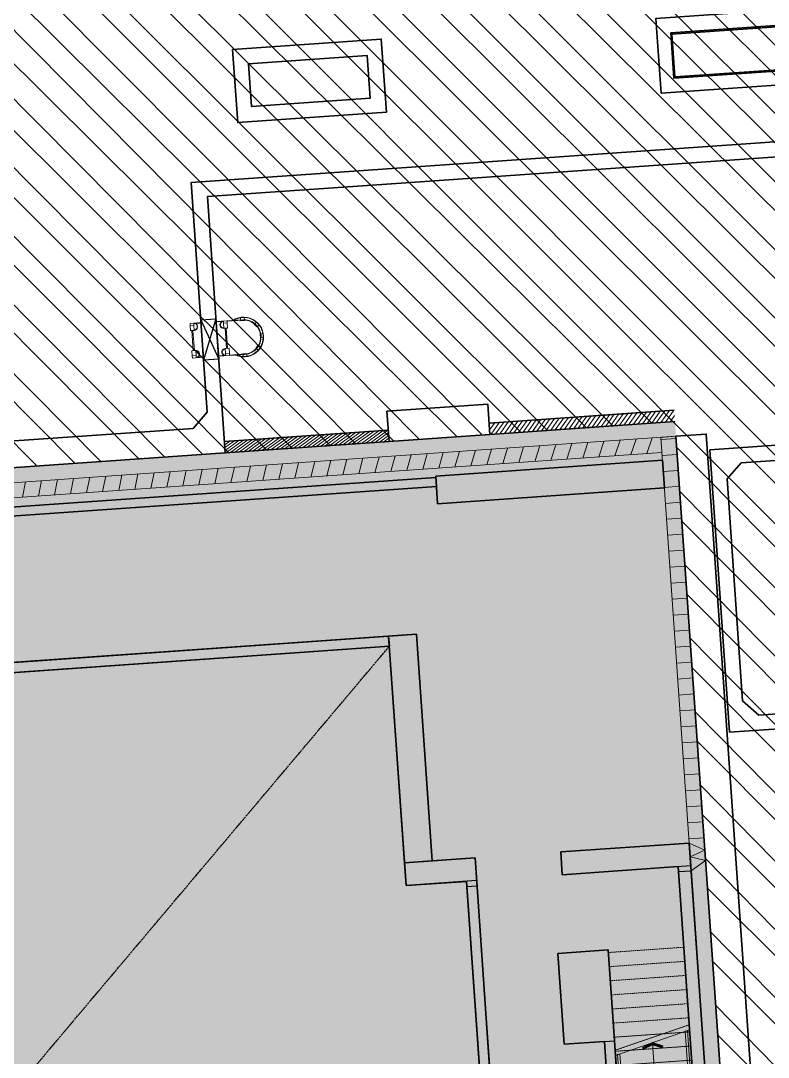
# Model space of a CAD drawing. Header units: millimetres. Extents: x 834311283 to 834708468, y 817882832 to 818197366.
# Drawn here: x 834564364 to 834579161, y 818034095 to 818054608 of the extents above; entities that cross this region are included whole.
import ezdxf

# ---------------------------------------------------------------- set-up
doc = ezdxf.new("R2010")
doc.units = ezdxf.units.MM
doc.header["$LTSCALE"] = 3
for name, pattern in [('ACAD_ISO04W033', [10, 8, -1, 0, -1]), ('B0606', [0.7813, 0.39065, -0.39065]), ('CENTER', [2, 1.25, -0.25, 0.25, -0.25])]:
    doc.linetypes.add(name, pattern=pattern)
for name, color, linetype, lineweight in [('F-AFFFEQM', 6, 'Continuous', 9), ('Hatch (LTC&CB)', 252, 'Continuous', 35), ('UAJ-05SYMB', 7, 'Continuous', 5), ('UAJ-22INWA', 6, 'Continuous', 35), ('UAJ-22INWA-h', 251, 'Continuous', 9), ('UAJ-22INWA-rc', 6, 'Continuous', 35), ('UAJ-23FLOR-h', 251, 'Continuous', 9), ('UAJ-24STAI', 252, 'Continuous', 35), ('UAJ-24STAI-a', 9, 'Continuous', 13), ('UAJ-24STAI-d', 7, 'Continuous', 5), ('UAJ-24STAI-x', 9, 'ACAD_ISO04W033', 5), ('UAJ-24STAI-z', 8, 'B0606', 9), ('UAJ-28STRU', 6, 'Continuous', 35), ('UAJ-34RAIL-a', 1, 'Continuous', 13), ('UAJ-34RAIL-c', 254, 'Continuous', 9)]:
    doc.layers.add(name, color=color, linetype=linetype, lineweight=lineweight)
for name, color, linetype in [('Hatch (CARR)', 252, 'Continuous'), ('UAJ-00XREF', 7, 'Continuous'), ('void', 7, 'CENTER'), ('WSP-FS', 1, 'Continuous')]:
    doc.layers.add(name, color=color, linetype=linetype)
doc.layers.add('UAJ-22INWA-$', color=32, linetype='Continuous', plot=False)

# ---------------------------------------------------------------- blocks, each defined once
blk = doc.blocks.new('*U198')
at = {"layer": 'UAJ-05SYMB', "lineweight": -2}
blk.add_lwpolyline([(1.000000000000001, -0.4000000000000006), (0.9257218647291791, -0.5856953381770522), (8.403485480178708e-16, -0.2154065922853796), (-0.9257218647291793, -0.5856953381770518), (-0.9999999999999991, -0.4000000000000001), (8.881784197001252e-16, 0)], close=True, dxfattribs=at)
for points in [[(-0.9999999999999991, -0.4000000000000001), (-0.9257218647291793, -0.5856953381770518), (8.881784197001252e-16, 0), (8.403485480178708e-16, -0.2154065922853796)], [(8.881784197001252e-16, 0), (8.403485480178708e-16, -0.2154065922853796), (1.000000000000001, -0.4000000000000006), (0.9257218647291791, -0.5856953381770522)]]:
    blk.add_solid(points, dxfattribs=at)
blk = doc.blocks.new('02_UNS-dotopen')
at = {"layer": 'UAJ-05SYMB', "lineweight": -2}
blk.add_lwpolyline([(-0.5, 6.123233995736766e-17, 1), (0.5, 0, 1)], format="xyb", close=True, dxfattribs=at)
blk = doc.blocks.new('*U213')
at = {"layer": 'UAJ-34RAIL-c'}
h = blk.add_hatch(color=256, dxfattribs=at)
h.dxf.hatch_style = 1
h.paths.add_polyline_path([(1612.531754730545, 1455.000000000034), (-299.9992296072137, 1455), (-299.9992296072133, 1410), (1624.589468389937, 1410.000000000034)])
h = blk.add_hatch(color=256, dxfattribs=at)
h.dxf.hatch_style = 1
h.paths.add_polyline_path([(1700.474041071136, 1500.000000000034), (1600.474041071136, 1500.000000000034), (2002.397829746491, -1.069495851879765e-07), (2102.397829729397, -1.069495851879765e-07)])
h = blk.add_hatch(color=256, dxfattribs=at)
h.dxf.hatch_style = 1
h.paths.add_polyline_path([(1978.282402427691, 89.99999989305036), (-299.9992294832396, 89.99999993377276), (-299.9992294832398, 44.99999993377276), (1990.340116087083, 44.99999989305036)])
at = {"layer": 'UAJ-24STAI-a'}
for points in [[(1600.474041071136, 1500.000000000034), (0, 1500), (0, 0), (2002.397829746491, -1.069496136096859e-07)], [(0, 0), (0, 1500)], [(280, 0), (280, 1500)], [(560, 0), (560, 1500)], [(840, 0), (840, 1500)], [(1120, 0), (1120, 1500)], [(1400, 0), (1400, 1500)], [(1680, 0), (1680, 1500)], [(1960, 0), (1960, 1500)]]:
    blk.add_lwpolyline(points, dxfattribs=at)
at = {"layer": 'UAJ-24STAI-d'}
blk.add_line((0, 750), (1780, 750), dxfattribs=at)
at = {"layer": 'UAJ-24STAI-d', "flags": 128}
blk.add_lwpolyline([(2002.397829746491, -1.069495851879765e-07), (1866.140696661613, 508.5185434594116), (1736.731174110385, 991.4814566039659), (1600.474041071136, 1500.000000000034)], dxfattribs=at)
at = {"layer": 'UAJ-24STAI-x', "flags": 128}
blk.add_lwpolyline([(2102.397829746491, -1.069495851879765e-07), (1966.140696661613, 508.5185434594116), (1836.731174110385, 991.4814566039659), (1700.474041071136, 1500.000000000034)], dxfattribs=at)
at = {"layer": 'UAJ-24STAI-z'}
for points in [[(0, 0), (0, 1500)], [(280, 0), (280, 1500)], [(560, 0), (560, 1500)], [(840, 0), (840, 1500)], [(1120, 0), (1120, 1500)], [(1400, 0), (1400, 1500)], [(1600.474041071147, 1500.000000000034), (3640, 1500), (3640, 0), (2002.397829746481, -1.069496136096859e-07)], [(1680, 0), (1680, 1500)], [(1960, 0), (1960, 1500)], [(2240, 0), (2240, 1500)], [(2520, 0), (2520, 1500)], [(2800, 0), (2800, 1500)], [(3080, 0), (3080, 1500)], [(3360, 0), (3360, 1500)]]:
    blk.add_lwpolyline(points, dxfattribs=at)
at = {"layer": 'UAJ-34RAIL-a'}
for points in [[(1624.589468389937, 1410.000000000034), (-299.9992296072133, 1410), (-299.9992296072137, 1455), (1612.531754730537, 1455.000000000034)], [(1990.340116087091, 44.99999989305036), (-299.9992294832398, 44.99999993377276), (-299.9992294832396, 89.99999993377276), (1978.28240242769, 89.99999989305036)]]:
    blk.add_lwpolyline(points, dxfattribs=at)
blk.add_lwpolyline([(1600.474041071136, 1500.000000000034), (2002.397829746491, -1.069495851879765e-07), (2102.397829729397, -1.069495851879765e-07), (1700.474041071136, 1500.000000000034)], close=True, dxfattribs=at)
at = {"layer": 'UAJ-34RAIL-c'}
for points in [[(1612.531754730545, 1455.000000000034), (-299.9992296072137, 1455), (-299.9992296072133, 1410), (1624.589468389937, 1410.000000000034)], [(1978.282402427691, 89.99999989305036), (-299.9992294832396, 89.99999993377276), (-299.9992294832398, 44.99999993377276), (1990.340116087083, 44.99999989305036)]]:
    blk.add_lwpolyline(points, close=True, dxfattribs=at)
at = {"layer": 'UAJ-24STAI-x', "xscale": 200, "yscale": 200, "zscale": 200}
blk.add_blockref('02_UNS-dotopen', (0, 750), dxfattribs=at)
at = {"layer": 'UAJ-24STAI-x', "xscale": 200, "yscale": 200, "zscale": 200, "rotation": 270}
blk.add_blockref('*U198', (1800.705523608377, 752.7259338968745), dxfattribs=at)
blk = doc.blocks.new('*U247')
at = {"layer": 'UAJ-22INWA-h'}
h = blk.add_hatch(dxfattribs=at)
h.set_pattern_fill('ANSI31', color=256, scale=20)
h.set_pattern_definition([(45, (24.99999913614056, -7753.4214410745), (-44.90128060534576, 44.90128060534577), [])])
h.paths.add_polyline_path([(5.618905163373711e-07, -5213.481263278865), (6.008075388308498e-07, -1539.940176824252), (224.9999986934589, -1539.94017704777), (224.999999131379, -5213.481263144755)])
at = {"layer": 'UAJ-22INWA'}
for p, q in [((7.109021282801834e-07, -5213.481263232401), (4.517959583144687e-07, -1539.940704118745)), ((224.9999987679647, -1539.940176810494), (224.9999991164779, -5213.481263090829))]:
    blk.add_line(p, q, dxfattribs=at)
blk = doc.blocks.new('*U243')
at = {"layer": 'UAJ-22INWA-h'}
h = blk.add_hatch(dxfattribs=at)
h.set_pattern_fill('ANSI31', color=256, scale=20)
h.set_pattern_definition([(45, (24.99999715348866, 8878.27090023333), (-44.90128060534576, 44.90128060534577), [])])
h.paths.add_polyline_path([(-4.547487151285168e-07, 3314.708250089163), (-3.652051248081989e-07, 6563.56265111555), (224.9999977274462, 6563.562650892032), (224.9999981147398, 3314.708250223273)])
at = {"layer": 'UAJ-22INWA'}
for p, q in [((-3.05766948354708e-07, 3315.208968982676), (-5.1421670532458e-07, 6563.562123821057)), ((224.9999978019514, 6563.569052043355), (224.9999980997939, 3315.20896913256))]:
    blk.add_line(p, q, dxfattribs=at)
blk = doc.blocks.new('Cat Ladder 2')
at = {"layer": 'F-AFFFEQM'}
for p, q in [((-276.770026922226, 794.5337285995483), (-219.3122853040695, 842.7375452518463)), ((-190.2007271051407, 808.0372970104218), (-219.3122853040695, 842.7375452518463)), ((-37.42218518257141, 850.9232212305069), (-37.42145383358002, 858.9232212305069)), ((37.57781445980072, 850.9163625240326), (-37.42218554019928, 850.9232213497162)), ((-37.42145383358002, 858.9232212305069), (37.5785459280014, 858.9163626432419)), ((-37.4168815612793, 908.9232205152512), (-37.42095184326172, 864.4107618331909)), ((-37.4168815612793, 908.9232205152512), (37.58311820030212, 908.9163624048233)), ((37.5785459280014, 858.9163626432419), (37.57781422138214, 850.9163625240326)), ((37.57904779911041, 864.4039032459259), (37.58311820030212, 908.9163624048233)), ((219.4935240745544, 842.6788160800934), (190.3733228445053, 807.9871295690536)), ((219.4935240745544, 842.6788160800934), (276.9383609294891, 794.4596213102341)), ((-276.770026922226, 794.5337285995483), (-248.0481839179993, 760.298011302948)), ((-244.634149312973, 756.228567481041), (-187.1764079332352, 804.4323842525482)), ((-239.4924086332321, 750.0997418165207), (-244.634149312973, 756.228567481041)), ((-182.0346674919128, 798.3035578727722), (-239.4924086332321, 750.0997418165207)), ((-187.1764079332352, 804.4323842525482), (-182.0346676111221, 798.3035578727722)), ((182.204013466835, 798.2548090219498), (187.3473943471909, 804.3822582960129)), ((239.6488502025604, 750.035614490509), (182.2040135860443, 798.2548092603683)), ((187.3473943471909, 804.3822585344315), (244.7922310829163, 756.1630634069443)), ((244.7922310829163, 756.1630636453629), (239.6488502025604, 750.035614490509)), ((248.2086354494095, 760.233118891716), (276.9383609294891, 794.4596213102341)), ((-386.181090593338, 485.4551130533218), (-386.1742318868637, 560.455112695694)), ((-385.9868580102921, 485.4550949335098), (-343.9868583679199, 485.4512544870377)), ((-340.5051127672195, 560.4509365558624), (-385.9799991846085, 560.4550948143005)), ((-344.0312519073486, -0.00655055046081543), (-343.9834288358688, 522.9512541294098)), ((-335.9834287166595, 522.9505227804184), (-336.0113204717636, 217.950523853302)), ((-335.9868577718735, 485.450523018837), (-335.9799996614456, 560.4505227804184)), ((-325.9868582487106, 485.4496080875397), (-335.9868581295013, 485.4505227804184)), ((-335.9799996614456, 560.4505228996277), (-325.9800000190735, 560.4496079683304)), ((-325.9799997806549, 560.449608206749), (-325.9868582487106, 485.4496080875397)), ((328.0443892478943, 485.3897988796234), (328.0512480735779, 560.3897985219955)), ((336.0443893671036, 485.3890671730042), (328.0443890094757, 485.3897987604141)), ((328.0512480735779, 560.3897985219955), (336.0512479543686, 560.3890668153763)), ((336.0512475967407, 560.3890670537949), (336.0443894863129, 485.3890672922134)), ((336.0511764287949, 217.8890655040741), (336.0790685415268, 522.8890639543533)), ((386.0512473583221, 560.384494304657), (340.6076108217239, 560.3886501789093)), ((344.0790685415268, 522.8883326053619), (344.0312449932098, -0.06945586204528809)), ((344.0756392478943, 485.3883326053619), (386.0443888902664, 485.3844946622849)), ((386.0512473583221, 560.384494304657), (386.0443888902664, 485.3844946622849)), ((-336.0113203525543, 217.9505236148834), (-301.5800704956055, 217.9473748207092)), ((-301.5800704956055, 217.9473748207092), (-301.5869288444519, 142.9473754167557)), ((-199.9800708293915, 217.9380838871002), (-301.5800704956055, 217.9473748207092)), ((-199.9800708293915, 217.9380838871002), (-199.9869294166565, 142.9380843639374)), ((200.0199275016785, 217.9015052318573), (200.0130690336227, 142.9015055894852)), ((301.6199266910553, 217.8922144174576), (200.0199273824692, 217.901505112648)), ((301.6130686998367, 142.892214179039), (301.6199269294739, 217.8922142982483)), ((301.6199266910553, 217.8922144174576), (336.0511764287949, 217.8890652656555)), ((-336.0181790590286, 142.9505242109299), (-336.0312516689301, -0.007282137870788574)), ((-301.5869286060333, 142.9473754167557), (-336.01817882061, 142.9505242109299)), ((-301.5869286060333, 142.9473754167557), (-199.9869294166565, 142.9380843639374)), ((200.0155843496323, 170.401505112648), (-199.9844146966934, 170.4380841255188)), ((-199.9825854301453, 190.4380838871002), (200.0174126625061, 190.4015057086945)), ((200.0130690336227, 142.9015055894852), (301.6130686998367, 142.8922142982483)), ((336.0443185567856, 142.8890657424927), (301.6130686998367, 142.8922142982483)), ((336.0312453508377, -0.0687246322631836), (336.0443185567856, 142.8890657424927))]:
    blk.add_line(p, q, dxfattribs=at)
for centre, radius, start, end in [((0.04781985282897949, 522.919793009758), 394.0312500000248, 359.9947680751103, 209.1731078465459), ((0.04781985282897949, 522.919793009758), 344.0312500000013, 359.9947680751103, 179.9947680751103), ((0.04781985282897949, 522.919793009758), 336.0312500000009, 359.9947680751103, 179.9947680751103), ((0.04781985282897949, 522.919793009758), 386.0312500000246, 95.58897339781406, 124.4005554622281), ((0.04781985282897949, 522.919793009758), 386.0312500000242, 55.58413502302645, 84.4005535013234), ((0.04781985282897949, 522.919793009758), 386.0312500000249, 135.5889648278824, 174.4005399061273), ((0.04781985282897949, 522.919793009758), 386.0312500000245, 5.588959802374797, 44.39569525222637), ((0.04781985282897949, 522.919793009758), 386.031250000025, 185.5879852133779, 206.6217162091552), ((0.04781985282897949, 522.919793009758), 394.0312500000249, 330.8164255642254, 359.9947680751103), ((0.04781985282897949, 522.919793009758), 386.0312500000248, 333.3678005558951, 354.4015280904756), ((-271.98692882061, 142.9446686506271), 71.99999999999974, 206.0815645858609, 359.9947680751103), ((-271.98692882061, 142.9446686506271), 63.99999999999989, 179.9947680751103, 359.9947680751103), ((272.0130689144135, 142.8949213027954), 71.99999999999987, 179.9947680751103, 333.9079578957498), ((272.0130689144135, 142.8949213027954), 63.99999999999988, 179.9947680751103, 359.9947680751103)]:
    blk.add_arc(centre, radius, start, end, dxfattribs=at)
blk = doc.blocks.new('Cat Ladder 1')
at = {"layer": 'F-AFFFEQM'}
for p, q in [((-344.0312482118607, 0.03145241737365723), (-344.0511693954468, -217.9263533353806)), ((-336.0443147420883, -142.9270849227905), (-336.0312479734421, 0.03072130680084229)), ((-301.6130640506744, -142.9302318096161), (-336.0443145036697, -142.9270849227905)), ((-301.6199195384979, -217.9302313327789), (-301.613064289093, -142.9302319288254)), ((-301.6130640506744, -142.9302318096161), (-200.0130650997162, -142.9395179748535)), ((-200.0199199914932, -217.9395176172256), (-200.0130650997162, -142.9395179748535)), ((-200.0174062252045, -190.4395176172256), (199.9825918674469, -190.4760780334473)), ((199.9844205379486, -170.4760775566101), (-200.0155785083771, -170.4395176172256)), ((199.9800785779953, -217.9760776758194), (199.986933350563, -142.9760780334473)), ((199.986933350563, -142.9760780334473), (301.586933016777, -142.9853638410568)), ((301.5869331359863, -142.9853637218475), (301.5800777673721, -217.9853639602661)), ((336.0181828737259, -142.988510966301), (301.586933016777, -142.9853638410568)), ((336.0312489271164, -0.03072071075439453), (336.0181828737259, -142.988510966301)), ((344.0113277435303, -217.9892416000366), (344.0312486886978, -0.03145229816436768)), ((-344.0511693954468, -217.9263533353806), (-301.6199195384979, -217.9302313327789)), ((-200.0199199914932, -217.9395176172256), (-301.6199195384979, -217.9302313327789)), ((301.5800775289536, -217.9853639602661), (199.980078458786, -217.9760775566101)), ((301.5800775289536, -217.9853639602661), (344.0113277435303, -217.9892417192459))]:
    blk.add_line(p, q, dxfattribs=at)
for centre, radius, start, end in [((-272.013064622879, -142.9329372644424), 71.99999999999973, 359.9947544147321, 153.9079578957498), ((-272.013064622879, -142.9329372644424), 63.99999999999988, 359.9947544147321, 179.9947544147321), ((271.9869332313538, -142.9826587438583), 71.99999999999986, 26.08156458586095, 179.9947544147321), ((271.9869332313538, -142.9826587438583), 63.99999999999986, 359.9947544147321, 179.9947544147321)]:
    blk.add_arc(centre, radius, start, end, dxfattribs=at)
blk = doc.blocks.new('*U307')
at = {"layer": 'UAJ-23FLOR-h'}
h = blk.add_hatch(dxfattribs=at)
h.set_pattern_fill('ANSI31', color=256, scale=100, angle=315)
h.set_pattern_definition([(0, (283.8211690604992, -8850.256010958405), (8.526512829121202e-14, 317.4999999999999), [])])
h.paths.add_polyline_path([(2.218442233470341e-06, -19109.64122368627), (-1.044200558908415e-06, 12259.38521351902), (299.9999970484508, 12259.38521334021), (300.0000007879308, -19109.64122350745)])
at = {"layer": 'UAJ-22INWA-h'}
blk.add_lwpolyline([(2.218442233470341e-06, -19109.64122368627), (300.0000007879308, -19109.64122360282)], dxfattribs=at)
at = {"layer": 'UAJ-23FLOR-h'}
for p, q in [((2.367453845432724e-06, -19109.64122396813), (-1.211068336105507e-06, 12558.96195494674)), ((299.9999971229565, 12259.38543010759), (300.0000007730296, -19109.63915743521))]:
    blk.add_line(p, q, dxfattribs=at)
blk = doc.blocks.new('*U298')
at = {"layer": 'UAJ-23FLOR-h'}
h = blk.add_hatch(dxfattribs=at)
h.set_pattern_fill('ANSI31', color=256, scale=100, angle=315)
h.set_pattern_definition([(0, (283.8211657523166, 18900.78605777979), (8.526512829121202e-14, 317.4999999999999), [])])
h.paths.add_polyline_path([(-8.25730865017249e-07, 6426.729503511906), (-1.308209988337694e-06, 14474.05655505904), (299.9999967844414, 14474.05655488023), (299.9999977437577, 6426.72950369072)])
at = {"layer": 'UAJ-22INWA-h'}
blk.add_lwpolyline([(-8.25730865017249e-07, 6426.729503511906), (299.9999977437577, 6426.729503595354)], dxfattribs=at)
at = {"layer": 'UAJ-23FLOR-h'}
for p, q in [((-6.767192530548662e-07, 6426.729503230039), (-1.457221600269065e-06, 14474.05655482063)), ((299.9999968589471, 14474.05677164761), (299.9999977288564, 6426.731569762966))]:
    blk.add_line(p, q, dxfattribs=at)
blk = doc.blocks.new('*U194')
at = {"layer": 'UAJ-22INWA-h'}
h = blk.add_hatch(dxfattribs=at)
h.set_pattern_fill('DOTS', color=256, scale=60)
h.set_pattern_definition([(0, (249.9405477584918, 71506.64294654429), (47.625, 95.25), [0, -95.25])])
h.paths.add_polyline_path([(-3.379089463351193e-06, 27845.85354062293), (-4.748195266301991e-06, 43330.74480719793), (299.9999933444562, 43330.74480701912), (299.9999951903991, 27845.85354080175)])
for p, q in [((-3.247959245130659e-06, 28145.85354560064), (-4.89720687824346e-06, 43330.74480712893)), ((299.9999934189619, 43330.74480707114), (299.999995175498, 27845.85221449605))]:
    blk.add_line(p, q, dxfattribs=at)
blk = doc.blocks.new('GBP-LB02_LEV-6.53')
at = {"layer": 'UAJ-23FLOR-h'}
h = blk.add_hatch(dxfattribs=at)
h.set_pattern_fill('EARTH', color=256, scale=180, angle=45)
h.set_pattern_definition([(48.99890852994428, (833819452.4835471, 817786003.3590384), (-112.7268621600291, 1612.510668041472), [1143, -1143]), (48.99890852994428, (833819129.0015101, 817786284.568502), (-112.7268621600291, 1612.510668041472), [1143, -1143]), (48.99890852994428, (833818805.5194733, 817786565.7779655), (-112.7268621600291, 1612.510668041472), [1143, -1143]), (138.9989085299443, (833818791.4286155, 817786767.341799), (-1612.510668041472, -112.7268621600291), [1143, -1143]), (138.9989085299443, (833819072.638079, 817787090.823836), (-1612.510668041472, -112.7268621600291), [1143, -1143]), (138.9989085299443, (833819353.8475426, 817787414.3058729), (-1612.510668041472, -112.7268621600291), [1143, -1143])])
h.paths.add_polyline_path([(834607546.489914, 818192773.8916651), (834673232.9368618, 818197365.8780692), (834691373.7887626, 817937868.569913), (834685588.4607487, 817937127.6430434), (834685105.737498, 817940896.857602), (834650587.6674813, 817936476.1289068), (834651070.3907301, 817932706.9143615), (834551919.0352749, 817920008.601796), (834482026.6875536, 817893354.505612), (834383075.7475835, 817886437.076049), (834441506.4995006, 817949096.3580177), (834458453.7500002, 817967379.2999998), (834478637.6000003, 817989841.6999999), (834483448.3000003, 817995421.2999997), (834489786.8000002, 818002934.0999999), (834500656.3000004, 818016266.1), (834508244.2000003, 818025929.9), (834515683.5000002, 818035708.4999999), (834523692.1500002, 818046595.75), (834532219.3000002, 818058623.75), (834546606.4000003, 818080041.6), (834556456.7000003, 818095618.3000001), (834568418.3000003, 818115665.3), (834578621.5500003, 818133890.65), (834588349.1000003, 818152374.5), (834599172.5000002, 818174435.3000001)])
h.paths.add_polyline_path([(834640304.9205754, 818055632.724982), (834646290.8670971, 818056051.8197085), (834642791.68405, 818105910.8518904), (834636806.9000093, 818105492.4693737), (834634251.8150861, 818142031.4177986), (834610016.1973183, 818140337.1580075), (834609788.3040171, 818143597.0764725), (834587768.8782567, 818140310.2094649), (834567220.9581476, 818104369.6835257), (834565437.03285, 818101393.3793707), (834564610.1881045, 818100023.5882319), (834562784.5789996, 818096938.6312524), (834556654.2675333, 818087090.8253415), (834555720.087261, 818085606.747942), (834554860.1115384, 818084257.5104698), (834550875.6697745, 818078006.2196822), (834545204.9353101, 818069586.3739132), (834542258.3943995, 818065225.6315111), (834541362.7922996, 818063899.7744757), (834537651.0516131, 818058368.7728037), (834531077.6581107, 818048811.4306496), (834524249.2454296, 818039614.411969), (834520784.8111324, 818034888.8899139), (834515055.3396788, 818027075.672479), (834507323.9410119, 818017200.0913588), (834503054.2627076, 818011761.6223992), (834508701.854493, 817930984.42202), (834535271.705267, 817933687.1625333), (834599034.8614085, 817940173.2834697), (834631909.3504056, 817943517.3124893), (834645776.1065576, 817944927.9001964), (834645137.4445837, 817954063.3931775), (834645032.8383249, 817955559.7412419), (834644307.9897524, 817965928.697765), (834644203.3835472, 817967425.0458288), (834643505.5806562, 817977406.6319067), (834643400.9743955, 817978902.9799666), (834642523.6623843, 817991452.5625781), (834642419.056123, 817992948.9106454), (834641155.0647764, 818011283.8032656), (834643398.9266214, 818011440.903013)], flags=16)
h.paths.add_polyline_path([(834450838.26049, 817950881.8800887), (834498826.0982957, 817954236.5978773), (834500064.56546, 817936519.6245999), (834506621.1639228, 817936977.9811146), (834507095.3787206, 817930194.5365381), (834500538.7478187, 817929736.1777552), (834500559.3027261, 817929436.8825322), (834452571.8298296, 817926082.1901612)], flags=16)
at = {"layer": 'UAJ-22INWA', "flags": 128}
blk.add_lwpolyline([(834562644.2488884, 818058184.7463583), (834583286.095937, 818059625.8488759), (834583621.9938471, 818054814.6343), (834577229.8620149, 818054367.9731071), (834577292.5421683, 818053470.1585127), (834579886.7703048, 818053651.272317), (834580004.7915049, 818051960.7666194), (834571700.0261148, 818051380.9765769), (834571700.0261166, 818051380.976571), (834568058.9471705, 818051126.7777889), (834568413.4155295, 818046055.9816526), (834552855.7924304, 818044968.7871089), (834552383.1913383, 818051731.1322964), (834556244.3373353, 818052000.6967018), (834555974.581379, 818055864.6046388), (834562773.0926094, 818056339.2397759)], close=True, dxfattribs=at)
blk.add_lwpolyline([(834563662.600615, 818046253.6942089), (834567777.5964109, 818046540.9458408), (834568055.9746034, 818046861.1087198), (834567738.7330308, 818051405.1525223), (834579385.3549995, 818052218.251406), (834579663.7331722, 818052538.4163525), (834579627.5176702, 818053057.1580056), (834579307.3527349, 818053335.5360279), (834577037.8972508, 818053177.094577), (834576935.1703829, 818054648.5199445), (834579877.3588865, 818054853.930676), (834579877.3611062, 818054853.9181714), (834583002.5522275, 818055072.12337), (834583284.4124074, 818055342.4107734), (834583028.6114402, 818059006.4123902), (834582708.4463534, 818059284.79041), (834563263.6856486, 818057927.2618715)], dxfattribs=at)
for points, elevation in [([(834568557.3674372, 818054038.5599467), (834571500.204993, 818054244.0116178), (834571601.189618, 818052797.5334979), (834568658.352063, 818052592.0818263)], 5.302898010118078e-09), ([(834578394.6897724, 818040526.1233435), (834581115.5738974, 818040716.098524), (834580725.3378637, 818046306.3923196), (834578004.4537389, 818046116.4171386)], -0.1485003762024821), ([(834578623.891832, 818045859.0176798), (834578345.5129861, 818045538.8640261), (834578652.2292143, 818041145.5632495), (834578972.3942671, 818040867.1852185), (834580516.0531263, 818040974.9740173), (834580794.4311509, 818041295.139085), (834580487.7204698, 818045688.3553069), (834580167.5547181, 818045966.7430007)], -0.1485003762024821)]:
    blk.add_lwpolyline(points, close=True, dxfattribs=dict(at, elevation=elevation))
at = {"layer": 'UAJ-22INWA'}
blk.add_lwpolyline([(834572194.7098223, 818042466.0137991), (834571646.0134509, 818042427.6530236)], dxfattribs=at)
at = {"layer": 'UAJ-22INWA-h'}
blk.add_lwpolyline([(834577596.1112305, 818038335.1392684), (834577906.8533307, 818038191.762346), (834577615.0610902, 818038063.8839222), (834577921.0325999, 818037988.9338219), (834577634.4478366, 818037786.5684173)], dxfattribs=at)
at = {"layer": 'UAJ-22INWA-rc'}
for p, q in [((834572579.3061802, 818045570.6127715), (834559211.9265859, 818044636.1809758)), ((834572591.8582492, 818045391.050956), (834559224.4786549, 818044456.6191603))]:
    blk.add_line(p, q, dxfattribs=at)
at = {"layer": 'void', "ltscale": 5}
blk.add_line((834527642.2691246, 817990043.0857306), (834571659.9749207, 818042228.3907853), dxfattribs=at)
at = {"layer": 'WSP-FS'}
for p, q in [((834567928.3167379, 818048689.6367389), (834568283.3039944, 818047912.4726329)), ((834568227.5882974, 818048710.530125), (834567984.0324339, 818047891.579246))]:
    blk.add_line(p, q, dxfattribs=at)
blk.add_lwpolyline([(834568227.5882974, 818048710.530125), (834568283.3039944, 818047912.4726329), (834567984.0324339, 818047891.579246), (834567928.3167379, 818048689.6367389)], close=True, dxfattribs=at)
at = {"layer": 'F-AFFFEQM'}
for name, p, rotation in [('Cat Ladder 2', (834568255.5035372, 818048311.5048202), 273.9985982651088), ('Cat Ladder 1', (834567956.1743393, 818048290.608542), 273.9985982242058)]:
    blk.add_blockref(name, p, dxfattribs=dict(at, rotation=rotation))
at = {"layer": 'UAJ-22INWA', "xscale": -1}
for name, p, rotation in [('*U247', (834578849.7857627, 818046785.5764719), 273.998692871886), ('*U243', (834565106.2812278, 818045824.8436234), 273.998692871886), ('*U194', (834580955.4881811, 817994582.2384148), 3.998908856287882)]:
    blk.add_blockref(name, p, dxfattribs=dict(at, rotation=rotation))
at = {"layer": 'UAJ-23FLOR-h', "lineweight": 20}
for name, p, rotation in [('*U307', (834564805.2096666, 818045507.9024196), 273.998651589557), ('*U298', (834576885.8663529, 818052794.7908511), 183.9986515895572)]:
    blk.add_blockref(name, p, dxfattribs=dict(at, rotation=rotation))
at = {"layer": 'UAJ-24STAI', "rotation": 93.99890852275855}
blk.add_blockref('*U213', (834577743.5200045, 818032641.3004222), dxfattribs=at)
blk = doc.blocks.new('GBP-STR-B02-L1')
at = {"layer": 'UAJ-28STRU', "ltscale": 2, "flags": 128}
for points in [[(834577253.414522, 818054342.7327347), (834579597.6931581, 818054506.6158746), (834579656.9700385, 818053658.685305), (834577312.6914036, 818053494.8021646)], [(834568873.8653426, 818053756.9379866), (834571218.1439753, 818053920.8211224), (834571277.4208556, 818053072.8905536), (834568933.1422251, 818052909.007414)], [(834571612.0227416, 818046881.0853379), (834573607.1535, 818047020.5602787), (834573648.9960461, 818046422.0201383), (834571653.8652877, 818046282.5451975)]]:
    blk.add_lwpolyline(points, close=True, dxfattribs=at)
blk.add_lwpolyline([(834582936.437786, 817991338.5337942), (834581966.0321537, 818005219.4224925), (834580845.1000445, 818005141.0615385), (834579617.3152074, 818022703.8857473), (834578992.6289035, 818022660.2153839), (834577334.100586, 818046384.8786275), (834577932.6390269, 818046426.7219222), (834579549.325967, 818023300.5916351), (834580174.0122709, 818023344.2619985), (834581401.8207301, 818005781.4433678), (834582522.790092, 818005859.8077227), (834583535.0132738, 817991380.3788147)], dxfattribs=at)
blk = doc.blocks.new('*U506')
at = {"layer": 'UAJ-22INWA'}
for p, q in [((1.435685817348542e-07, -179.3423609139591), (1.882478102318192e-07, 670.8609656737976)), ((449.9999985223033, 470.8609680079051), (449.9999985819323, -729.342360826287))]:
    blk.add_line(p, q, dxfattribs=at)
at = {"layer": 'UAJ-22INWA-$'}
blk.add_lwpolyline([(2.733952442213194e-08, -729.3423611523776), (3.372594221673353e-07, 670.8609658426753), (449.9999984299161, 670.8609657532684), (449.9999985968335, -729.3423608841567)], close=True, dxfattribs=at)
blk = doc.blocks.new('*U480')
at = {"layer": 'UAJ-22INWA'}
for p, q in [((549.9999998534801, 4466.597395959815), (550.0000003404803, -481.1565095835194)), ((1.467650463311543e-07, -481.1565093439986), (-2.105950045390159e-07, 4016.5973975799))]:
    blk.add_line(p, q, dxfattribs=at)
at = {"layer": 'UAJ-22INWA-$'}
blk.add_lwpolyline([(-2.246565600216854e-09, -481.1565095824176), (-6.158339260764478e-08, 4016.597397818318), (549.9999998192075, 4016.59739746069), (550.0000003553814, -481.1565095824176)], close=True, dxfattribs=at)
blk = doc.blocks.new('*U491')
at = {"layer": 'UAJ-22INWA'}
for p, q in [((1.289499209654299e-07, -331.712264551212), (3.784407448425592e-09, 2218.252355821441)), ((449.9999983423016, 1968.319263210971), (449.9999985345286, -331.7122644449917))]:
    blk.add_line(p, q, dxfattribs=at)
blk.add_lwpolyline([(-2.006169097512611e-08, -331.7122646355353), (449.9999985494297, -331.7122644626822)], dxfattribs=at)
at = {"layer": 'UAJ-22INWA-$'}
blk.add_lwpolyline([(-2.006169097512611e-08, -331.7122646355353), (1.527960193925537e-07, 2218.252355845832), (449.9999982454502, 2218.252355756425), (449.9999985494297, -331.7122643673144)], close=True, dxfattribs=at)
blk = doc.blocks.new('*U577')
at = {"layer": 'UAJ-22INWA'}
for p, q in [((4.769105738148004e-07, -3250.618535493295), (-3.655650289076107e-07, 5316.580151800182)), ((199.9999979506048, 5316.580151689895), (199.9999989316623, -3800.632252102972))]:
    blk.add_line(p, q, dxfattribs=at)
at = {"layer": 'UAJ-22INWA-$'}
blk.add_lwpolyline([(3.278989311183977e-07, -3250.618019580137), (-2.165534169762395e-07, 5316.5801520386), (199.999997876099, 5316.580151680972), (199.9999988973884, -3250.618019580137)], close=True, dxfattribs=at)
blk = doc.blocks.new('*U541')
at = {"layer": 'UAJ-22INWA'}
for p, q in [((249.9946601110476, 1706.283432194134), (249.9946609338895, -6083.716571603332)), ((8.146421635087424e-07, -6083.716571733131), (1.244204894493856e-07, 1256.283433851742))]:
    blk.add_line(p, q, dxfattribs=at)
at = {"layer": 'UAJ-22INWA-$'}
blk.add_lwpolyline([(6.656305515662098e-07, -6083.71657178429), (2.793925659716479e-07, 1156.283432164588), (249.9946600857156, 1156.283431955969), (249.9946609487907, -6083.716571635281)], close=True, dxfattribs=at)
blk = doc.blocks.new('*U548')
at = {"layer": 'UAJ-22INWA'}
for p, q in [((2.751089311860057e-07, -1557.782990001104), (-8.251913640577867e-08, 2942.218926229932)), ((549.9711597382649, 2942.218926430325), (549.9711601852999, -1557.782989825568))]:
    blk.add_line(p, q, dxfattribs=at)
for points in [[(3.523561872498249e-06, 2942.218926186903), (549.9711635976656, 2942.218926419344)], [(1.260973192529491e-07, -1557.782990211247), (549.9711602002011, -1557.782989978806)]]:
    blk.add_lwpolyline(points, dxfattribs=at)
at = {"layer": 'UAJ-22INWA-$'}
blk.add_lwpolyline([(1.260973192529491e-07, -1557.782990211247), (6.649247552559245e-08, 2942.21892646835), (549.9711596637591, 2942.218926438531), (549.9711602002011, -1557.782989883438)], close=True, dxfattribs=at)
blk = doc.blocks.new('*U611')
at = {"layer": 'UAJ-28STRU'}
for p, q in [((-499.9927563698653, -1081.805028504006), (-499.9927563698654, 718.1949718838533)), ((-299.992758268839, 718.194971852537), (500.0072419276624, 718.1949718525368)), ((500.007241870074, 718.1949718932534), (500.0072418700741, -1081.805028622925)), ((500.0072419092324, -1081.805028582209), (-499.9927563902235, -1081.805028582209))]:
    blk.add_line(p, q, dxfattribs=at)
blk = doc.blocks.new('*U554')
at = {"layer": 'UAJ-22INWA'}
for p, q in [((1.002895147528153e-07, 8.708401757471023), (7.293493816007407e-09, 2188.816000154734)), ((199.9999983234623, 2188.815999826241), (199.9999985177862, -191.2915966811206))]:
    blk.add_line(p, q, dxfattribs=at)
blk.add_lwpolyline([(-3.68011683349323e-08, -191.2915966587329), (199.9999985326874, -191.2915967649704)], dxfattribs=at)
at = {"layer": 'UAJ-22INWA-$'}
blk.add_lwpolyline([(-3.68011683349323e-08, -191.2915966587329), (1.563051057473785e-07, 2188.816000393153), (199.9999982489564, 2188.816000024655), (199.9999985326874, -191.2915966696026)], close=True, dxfattribs=at)
blk = doc.blocks.new('*U539')
at = {"layer": 'UAJ-22INWA'}
for p, q in [((199.9999985836365, 143.8153783835455), (199.9999997402647, -10446.18536879015)), ((1.334688874999861e-06, -10446.18536879327), (3.106811389695405e-07, -306.1846198918195))]:
    blk.add_line(p, q, dxfattribs=at)
at = {"layer": 'UAJ-22INWA-$'}
blk.add_lwpolyline([(1.185677263038087e-06, -10446.18536852162), (4.65653215542261e-07, -406.1846224255241), (199.9999985583046, -406.1846227940214), (199.9999997551658, -10446.18536853249)], close=True, dxfattribs=at)
blk = doc.blocks.new('GBP-STR-B02-L2')
at = {"layer": 'UAJ-22INWA-h'}
blk.add_lwpolyline([(834577596.111283, 818038335.138525), (834577906.8533831, 818038191.7616026), (834577615.0611427, 818038063.8831787), (834577921.0326523, 818037988.9330785), (834577634.447889, 818037786.5676739)], dxfattribs=at)
at = {"layer": 'UAJ-22INWA'}
for name, p, rotation in [('*U548', (834575550.9685628, 818045252.1529235), 93.99890853472759), ('*U577', (834568417.2567269, 818042001.6999149), 93.9989085243845), ('*U480', (834572228.235996, 818041986.3749146), 183.9989085069305), ('*U491', (834575383.2396102, 818038180.5337071), 273.9989085331208), ('*U541', (834577465.6972344, 818036615.6657414), 3.998908525846263), ('*U506', (834572687.2353852, 818037992.0623362), 273.9989085331208), ('*U539', (834573166.9793056, 818037881.4337463), 3.998908525846263), ('*U554', (834576068.4818785, 818032225.1131715), 3.998908525846263)]:
    blk.add_blockref(name, p, dxfattribs=dict(at, rotation=rotation))
at = {"layer": 'UAJ-22INWA', "xscale": -1, "rotation": 3.998908856287882}
blk.add_blockref('*U194', (834580955.4882334, 817994582.2376714), dxfattribs=at)
at = {"layer": 'UAJ-28STRU', "rotation": 183.9989085207565}
blk.add_blockref('*U611', (834575566.4918975, 818035104.1259375), dxfattribs=at)

msp = doc.modelspace()

# ---------------------------------------------------------------- hatches: boundary and pattern name
at = {"layer": 'Hatch (CARR)'}
h = msp.add_hatch(dxfattribs=at)
h.set_pattern_fill('ANSI32', color=256, scale=100, angle=90)
h.set_pattern_definition([(135, (0, 0), (-673.5192090801866, -673.5192090801866), []), (135, (2.749411666127753e-14, 449.013), (-673.5192090801866, -673.5192090801866), [])])
h.paths.add_polyline_path([(834599172.2510185, 818035180.1486524), (834593959.9586673, 818034815.7694436), (834593861.2626673, 818036227.3240664), (834591912.7381847, 818036091.1055124), (834591602.3474104, 818040531.8669494), (834585078.4040407, 818040075.7796683), (834585996.9774617, 818026935.9796711), (834592517.0387259, 818027422.1199822), (834592806.728832, 818023278.2231869), (834592085.1720549, 818023227.7796949), (834592458.3072497, 818017889.6082431), (834592278.7457517, 818017877.0555173), (834592360.6423095, 818016705.5594631), (834592172.4835542, 818016692.4057232), (834591851.4342595, 818016669.9619164), (834580096.5919983, 818015848.2083055), (834579617.3731202, 818022703.2341712), (834578992.6807954, 818022659.5633891), (834577313.5740992, 818046678.5227253), (834573647.9243163, 818046437.2544305), (834571653.8691905, 818046282.5412154), (834552827.7991648, 818044966.8301649), (834552353.6059248, 818051749.9663502), (834556214.7266442, 818052019.892559), (834555944.611415, 818055883.77809), (834562743.0786421, 818056359.0430883), (834562614.0644405, 818058204.538425), (834583305.6568365, 818059651.0400388), (834583654.2497317, 818054664.9385744), (834585643.4070015, 818054804.0289356), (834585818.1044446, 818052305.0562044), (834583383.308418, 818052134.8452898), (834584120.3846432, 818041591.0777498), (834591038.3419254, 818042074.6960176), (834591038.015082, 818042079.3713813), (834598753.8896163, 818042618.7705066), (834599052.6832131, 818038324.4654773), (834598952.926676, 818038317.4917307)])
at = {"layer": 'Hatch (LTC&CB)'}
h = msp.add_hatch(color=256, dxfattribs=at)
h.dxf.hatch_style = 1
h.paths.add_polyline_path([(834559573.4371741, 818078677.8399037), (834559695.0756814, 818078866.3139815), (834553942.1014596, 818082817.2111235), (834550875.6736776, 818078006.2157004), (834545204.9392027, 818069586.3699163), (834541362.7955292, 818063899.7709482), (834537651.0555159, 818058368.7688218), (834531077.4654778, 818048811.1409165), (834524249.9406248, 818039613.5606796), (834520784.6588076, 818034889.0016383), (834514978.221307, 818026972.1957152), (834507323.8989643, 818017200.7446709), (834503054.262707, 818011761.6223993), (834508701.8544925, 817930984.4220201), (834645776.1065571, 817944927.9001966), (834645087.2963749, 817954780.900776), (834632967.232029, 817953933.6153294), (834631478.2610402, 817953723.487452), (834621964.2149237, 817953058.3826838), (834621522.3774838, 817959378.6828537), (834622806.1565553, 817959468.4288538), (834618963.4832495, 818014436.2860692), (834612647.1381927, 818019927.2116815), (834608843.876658, 818019661.6306973), (834608946.3383887, 818018195.4174135), (834608677.0481988, 818018176.5919555), (834608902.285401, 818014954.454745), (834601170.2576475, 818014413.942529), (834600936.6512012, 818017755.7659361), (834599410.3688987, 818017649.0728703), (834599319.7422287, 818018970.7371502), (834594177.1680617, 818018611.2319504), (834593966.5653642, 818021623.8154658), (834594708.1177104, 818021675.6454707), (834594587.3647605, 818023402.6788216), (834592085.172055, 818023227.7796949), (834592547.1778132, 818016618.355669), (834580103.5568867, 818015748.451149), (834579617.3731202, 818022703.2341713), (834578992.6807954, 818022659.5633892), (834577313.5740993, 818046678.5227253), (834552648.1772562, 818044954.2785891), (834552163.5868412, 818051887.0528865), (834556024.7042569, 818052156.9746287), (834555752.4969037, 818056050.7871158), (834562550.9641379, 818056526.0521065), (834562440.0816244, 818058112.1810652), (834556519.4718986, 818057698.2850455), (834555494.6509069, 818072357.9211797)])

# ---------------------------------------------------------------- block references
at = {"layer": 'UAJ-00XREF'}
for name in ['GBP-LB02_LEV-6.53', 'GBP-STR-B02-L1', 'GBP-STR-B02-L2']:
    msp.add_blockref(name, (0, 0), dxfattribs=at)

doc.saveas('drawing.dxf')
